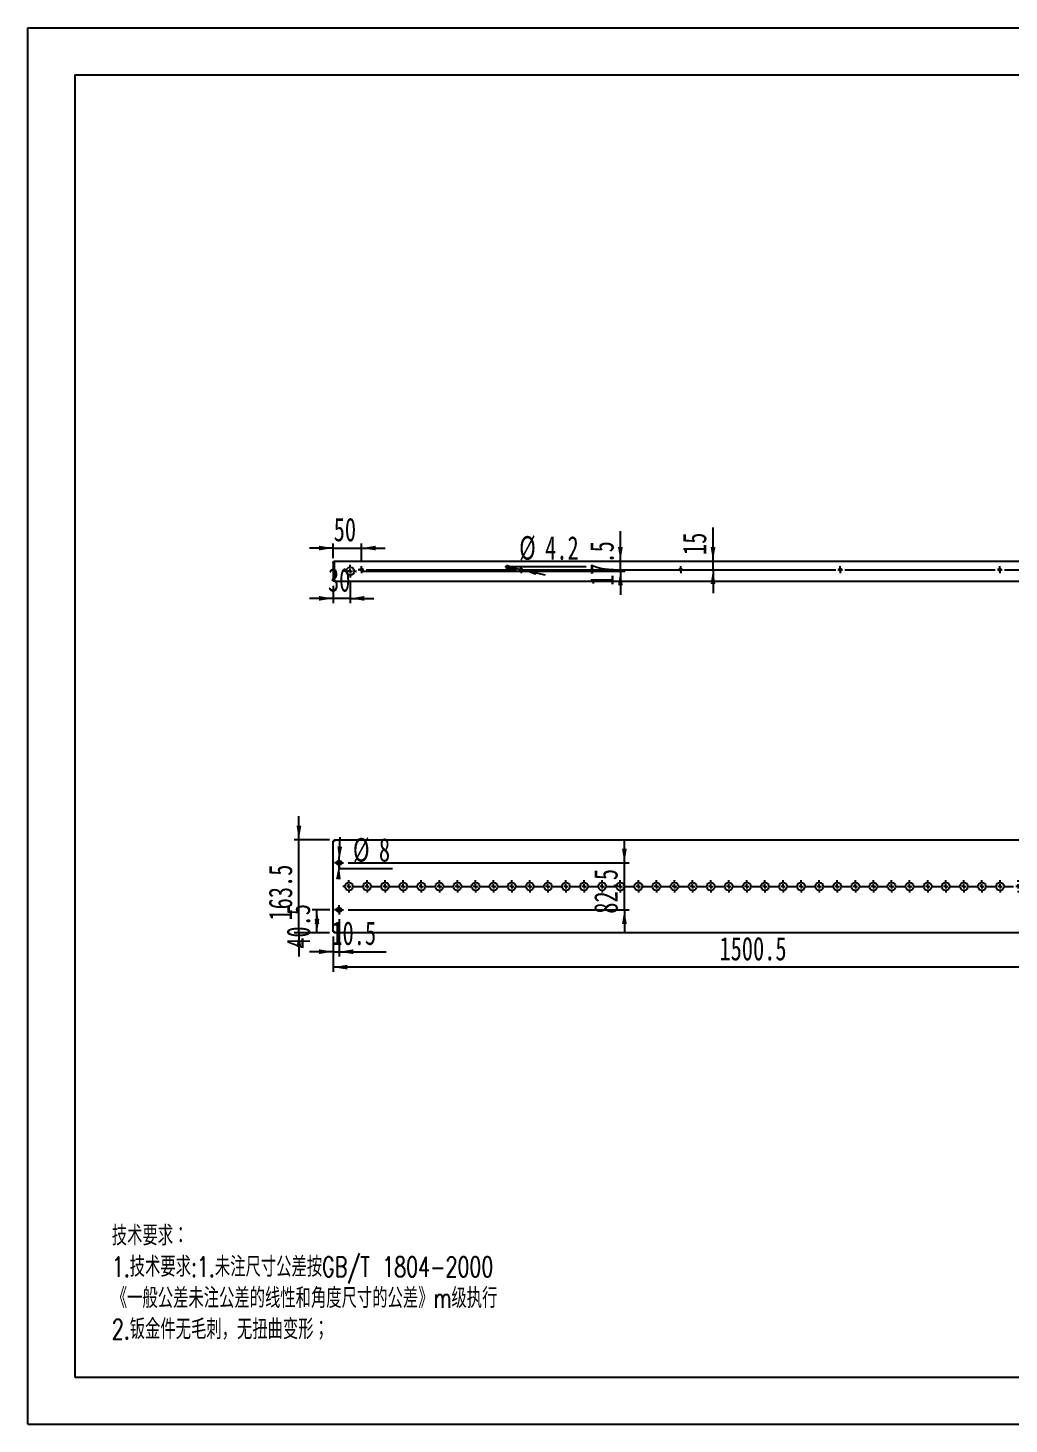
# Model space of a CAD drawing. Extents: x 0 to 3465, y 0 to 2450.
# Drawn here: x 0 to 1722, y 0 to 2450 of the extents above; entities that cross this region are included whole.
import ezdxf

# ---------------------------------------------------------------- set-up
doc = ezdxf.new("R2010")
doc.units = 0
doc.header["$LTSCALE"] = 8.250286
doc.layers.get('0').update_dxf_attribs({"linetype": 'CONTINUOUS'})
doc.layers.add('粗实线', color=7, linetype='CONTINUOUS')
doc.layers.add('细实线', color=7, linetype='CONTINUOUS')
doc.styles.add('SLDTEXTSTYLE0', font='TXT', dxfattribs={"width": 0.7, "bigfont": 'bigfont'})
doc.styles.add('SLDTEXTSTYLE6', font='TXT', dxfattribs={"width": 0.7})
doc.dimstyles.new('SLDDIMSTYLE0', dxfattribs={"dimtxt": 41.251432, "dimasz": 24.750859, "dimexe": 0, "dimexo": 0.0625, "dimgap": 10.312858, "dimtad": 2, "dimdec": 1, "dimrnd": 1e-09, "dimzin": 12, "dimtxsty": 'SLDTEXTSTYLE6', "dimsah": 1, "dimcen": 0.09, "dimazin": 3, "dimtfac": 1, "dimtdec": 1, "dimtofl": 0, "dimtmove": 0, "dimatfit": 3, "dimtolj": 1, "dimtzin": 12})
doc.dimstyles.new('SLDDIMSTYLE1', dxfattribs={"dimtxt": 41.251432, "dimasz": 24.750859, "dimexe": 0, "dimexo": 0.0625, "dimgap": 10.312858, "dimtad": 2, "dimdec": 1, "dimrnd": 1e-09, "dimzin": 12, "dimtxsty": 'SLDTEXTSTYLE6', "dimsah": 1, "dimcen": 0.09, "dimazin": 3, "dimtfac": 1, "dimtdec": 1, "dimtmove": 0, "dimatfit": 3, "dimtolj": 1, "dimtzin": 12})
doc.dimstyles.new('SLDDIMSTYLE2', dxfattribs={"dimtxt": 41.251432, "dimasz": 24.750859, "dimexe": 0, "dimexo": 0.0625, "dimgap": 10.312858, "dimtad": 0, "dimtih": 1, "dimtoh": 1, "dimdec": 1, "dimrnd": 1e-09, "dimzin": 12, "dimtxsty": 'SLDTEXTSTYLE6', "dimsah": 1, "dimcen": 0, "dimazin": 3, "dimtfac": 1, "dimtdec": 1, "dimtmove": 0, "dimatfit": 3, "dimtolj": 1, "dimtzin": 12})

# ---------------------------------------------------------------- blocks, each defined once
blk = doc.blocks.new('SW_NOTE_0')
at = {"layer": '细实线', "color": 0, "attachment_point": 1, "style": 'SLDTEXTSTYLE0'}
for s, insert, char_height in [('技术要求：', (0, 45), 34.93), ('1.技术要求:1.未注尺寸公差按GB/T 1804-2000', (0, -9.8), 34.926), ('《一般公差未注公差的线性和角度尺寸的公差》m级执行', (0, -64.6), 34.926), ('2.钣金件无毛刺，无扭曲变形；', (0, -119.4), 34.926)]:
    blk.add_mtext(s, dxfattribs=dict(at, insert=insert, char_height=char_height))
blk = doc.blocks.new('_D')
at = {"layer": '细实线'}
for p, q in [((535.8, 855.7), (535.8, 793.7)), ((2036.3, 855.7), (2036.3, 793.7)), ((2036.3, 801.9), (535.8, 801.9))]:
    blk.add_line(p, q, dxfattribs=at)
for points in [[(535.8, 801.9), (560.5, 797.8), (560.5, 806.1)], [(2036.3, 801.9), (2011.5, 806.1), (2011.5, 797.8)]]:
    blk.add_solid(points, dxfattribs=at)
at = {"layer": '细实线', "insert": (1214, 855.1), "char_height": 41.25, "attachment_point": 1, "style": 'SLDTEXTSTYLE6'}
blk.add_mtext('1500.5', dxfattribs=at)
blk = doc.blocks.new('_D_1')
at = {"layer": '细实线'}
for p, q in [((475.8, 1025.5), (475.8, 1066.7)), ((529.5, 1025.5), (467.5, 1025.5)), ((475.8, 862), (475.8, 1025.5)), ((529.5, 862), (467.5, 862)), ((475.8, 862), (475.8, 820.7))]:
    blk.add_line(p, q, dxfattribs=at)
for points in [[(475.8, 1025.5), (479.9, 1050.2), (471.6, 1050.2)], [(475.8, 862), (471.6, 837.2), (479.9, 837.2)]]:
    blk.add_solid(points, dxfattribs=at)
at = {"layer": '细实线', "insert": (422.6, 883.7), "char_height": 41.25, "attachment_point": 1, "rotation": 90, "style": 'SLDTEXTSTYLE6'}
blk.add_mtext('163.5', dxfattribs=at)
blk = doc.blocks.new('_D_5')
at = {"layer": '细实线'}
for p, q in [((1047.1, 985), (1047.1, 1026.2)), ((562.5, 985), (1055.4, 985)), ((1047.1, 902.5), (1047.1, 985)), ((562.5, 902.5), (1055.4, 902.5)), ((1047.1, 902.5), (1047.1, 861.2))]:
    blk.add_line(p, q, dxfattribs=at)
for points in [[(1047.1, 985), (1051.3, 1009.7), (1043, 1009.7)], [(1047.1, 902.5), (1043, 877.7), (1051.3, 877.7)]]:
    blk.add_solid(points, dxfattribs=at)
at = {"layer": '细实线', "insert": (994, 895.7), "char_height": 41.25, "attachment_point": 1, "rotation": 90, "style": 'SLDTEXTSTYLE6'}
blk.add_mtext('82.5', dxfattribs=at)
blk = doc.blocks.new('_D_6')
at = {"layer": '细实线'}
for p, q in [((530, 902.5), (499.1, 902.5)), ((507.4, 862), (507.4, 902.5)), ((529.5, 862), (499.1, 862))]:
    blk.add_line(p, q, dxfattribs=at)
for points in [[(507.4, 902.5), (503.3, 877.7), (511.5, 877.7)], [(507.4, 862), (511.5, 886.7), (503.3, 886.7)]]:
    blk.add_solid(points, dxfattribs=at)
at = {"layer": '细实线', "insert": (454.2, 834.2), "char_height": 41.25, "attachment_point": 1, "rotation": 90, "style": 'SLDTEXTSTYLE6'}
blk.add_mtext('40.5', dxfattribs=at)
blk = doc.blocks.new('_D_7')
at = {"layer": '细实线'}
for p, q in [((546.3, 886.2), (546.3, 820.8)), ((535.8, 855.7), (535.8, 820.8)), ((535.8, 829), (494.5, 829)), ((535.8, 829), (546.3, 829)), ((546.3, 829), (628.8, 829))]:
    blk.add_line(p, q, dxfattribs=at)
for points in [[(535.8, 829), (511, 833.2), (511, 824.9)], [(546.3, 829), (571, 824.9), (571, 833.2)]]:
    blk.add_solid(points, dxfattribs=at)
at = {"layer": '细实线', "insert": (532.7, 882.2), "char_height": 41.25, "attachment_point": 1, "style": 'SLDTEXTSTYLE6'}
blk.add_mtext('10.5', dxfattribs=at)
blk = doc.blocks.new('_D_8')
at = {"layer": '细实线'}
for p, q in [((546.4, 988.9), (548.2, 1030.2)), ((546.1, 981), (545.9, 975.3)), ((546.4, 988.9), (546.1, 981)), ((545.9, 975.3), (640.2, 975.3))]:
    blk.add_line(p, q, dxfattribs=at)
for points in [[(546.4, 988.9), (551.6, 1013.5), (543.4, 1013.9)], [(546.1, 981), (540.9, 956.4), (549.2, 956.1)]]:
    blk.add_solid(points, dxfattribs=at)
at = {"layer": '细实线', "attachment_point": 1, "style": 'SLDTEXTSTYLE6'}
for s, insert, char_height in [('%%c', (570.6, 1028.5), 41.25), ('8', (616.2, 1028.5), 41.3)]:
    blk.add_mtext(s, dxfattribs=dict(at, insert=insert, char_height=char_height))
blk = doc.blocks.new('SW_CENTERMARKSYMBOL_0')
at = {"layer": '细实线', "color": 0}
for p, q in [((-1405, 0), (-1408, 0)), ((-1397, 0), (-1401, 0)), ((-1397, 8), (-1397, 11)), ((-1397, 0), (-1397, 4)), ((-1397, 0), (-1397, -4)), ((-1397, 0), (-1393, 0)), ((-1389, 0), (-1373.25, 0)), ((-1365.25, 0), (-1369.25, 0)), ((-1365.25, 8), (-1365.25, 11)), ((-1365.25, 0), (-1365.25, 4)), ((-1365.25, 0), (-1365.25, -4)), ((-1365.25, 0), (-1361.25, 0)), ((-1357.25, 0), (-1341.5, 0)), ((-1333.5, 0), (-1337.5, 0)), ((-1333.5, 8), (-1333.5, 11)), ((-1333.5, 0), (-1333.5, 4)), ((-1333.5, 0), (-1333.5, -4)), ((-1333.5, 0), (-1329.5, 0)), ((-1325.5, 0), (-1309.75, 0)), ((-1301.75, 0), (-1305.75, 0)), ((-1301.75, 8), (-1301.75, 11)), ((-1301.75, 0), (-1301.75, 4)), ((-1301.75, 0), (-1301.75, -4)), ((-1301.75, 0), (-1297.75, 0)), ((-1293.75, 0), (-1278, 0)), ((-1270, 0), (-1274, 0)), ((-1270, 8), (-1270, 11)), ((-1270, 0), (-1270, 4)), ((-1270, 0), (-1270, -4)), ((-1270, 0), (-1266, 0)), ((-1262, 0), (-1246.25, 0)), ((-1238.25, 0), (-1242.25, 0)), ((-1238.25, 8), (-1238.25, 11)), ((-1238.25, 0), (-1238.25, 4)), ((-1238.25, 0), (-1238.25, -4)), ((-1238.25, 0), (-1234.25, 0)), ((-1230.25, 0), (-1214.5, 0)), ((-1206.5, 0), (-1210.5, 0)), ((-1206.5, 8), (-1206.5, 11)), ((-1206.5, 0), (-1206.5, 4)), ((-1206.5, 0), (-1206.5, -4)), ((-1206.5, 0), (-1202.5, 0)), ((-1198.5, 0), (-1182.75, 0)), ((-1174.75, 0), (-1178.75, 0)), ((-1174.75, 8), (-1174.75, 11)), ((-1174.75, 0), (-1174.75, 4)), ((-1174.75, 0), (-1174.75, -4)), ((-1174.75, 0), (-1170.75, 0)), ((-1166.75, 0), (-1151, 0)), ((-1143, 0), (-1147, 0)), ((-1143, 8), (-1143, 11)), ((-1143, 0), (-1143, 4)), ((-1143, 0), (-1143, -4)), ((-1143, 0), (-1139, 0)), ((-1135, 0), (-1119.25, 0)), ((-1111.25, 0), (-1115.25, 0)), ((-1111.25, 8), (-1111.25, 11)), ((-1111.25, 0), (-1111.25, 4)), ((-1111.25, 0), (-1111.25, -4)), ((-1111.25, 0), (-1107.25, 0)), ((-1103.25, 0), (-1087.5, 0)), ((-1079.5, 0), (-1083.5, 0)), ((-1079.5, 8), (-1079.5, 11)), ((-1079.5, 0), (-1079.5, 4)), ((-1079.5, 0), (-1079.5, -4)), ((-1079.5, 0), (-1075.5, 0)), ((-1071.5, 0), (-1055.75, 0)), ((-1047.75, 0), (-1051.75, 0)), ((-1047.75, 8), (-1047.75, 11)), ((-1047.75, 0), (-1047.75, 4)), ((-1047.75, 0), (-1047.75, -4)), ((-1047.75, 0), (-1043.75, 0)), ((-1039.75, 0), (-1024, 0)), ((-1016, 0), (-1020, 0)), ((-1016, 8), (-1016, 11)), ((-1016, 0), (-1016, 4)), ((-1016, 0), (-1016, -4)), ((-1016, 0), (-1012, 0)), ((-1008, 0), (-992.25, 0)), ((-984.25, 0), (-988.25, 0)), ((-984.25, 8), (-984.25, 11)), ((-984.25, 0), (-984.25, 4)), ((-984.25, 0), (-984.25, -4)), ((-984.25, 0), (-980.25, 0)), ((-976.25, 0), (-960.5, 0)), ((-952.5, 0), (-956.5, 0)), ((-952.5, 8), (-952.5, 11)), ((-952.5, 0), (-952.5, 4)), ((-952.5, 0), (-952.5, -4)), ((-952.5, 0), (-948.5, 0)), ((-944.5, 0), (-928.75, 0)), ((-920.75, 0), (-924.75, 0)), ((-920.75, 8), (-920.75, 11)), ((-920.75, 0), (-920.75, 4)), ((-920.75, 0), (-920.75, -4)), ((-920.75, 0), (-916.75, 0)), ((-912.75, 0), (-897, 0)), ((-889, 0), (-893, 0)), ((-889, 8), (-889, 11)), ((-889, 0), (-889, 4)), ((-889, 0), (-889, -4)), ((-889, 0), (-885, 0)), ((-881, 0), (-865.25, 0)), ((-857.25, 0), (-861.25, 0)), ((-857.25, 8), (-857.25, 11)), ((-857.25, 0), (-857.25, 4)), ((-857.25, 0), (-857.25, -4)), ((-857.25, 0), (-853.25, 0)), ((-849.25, 0), (-833.5, 0)), ((-825.5, 0), (-829.5, 0)), ((-825.5, 8), (-825.5, 11)), ((-825.5, 0), (-825.5, 4)), ((-825.5, 0), (-825.5, -4)), ((-825.5, 0), (-821.5, 0)), ((-817.5, 0), (-801.75, 0)), ((-793.75, 0), (-797.75, 0)), ((-793.75, 8), (-793.75, 11)), ((-793.75, 0), (-793.75, 4)), ((-793.75, 0), (-793.75, -4)), ((-793.75, 0), (-789.75, 0)), ((-785.75, 0), (-770, 0)), ((-762, 0), (-766, 0)), ((-762, 8), (-762, 11)), ((-762, 0), (-762, 4)), ((-762, 0), (-762, -4)), ((-762, 0), (-758, 0)), ((-754, 0), (-738.25, 0)), ((-730.25, 0), (-734.25, 0)), ((-730.25, 8), (-730.25, 11)), ((-730.25, 0), (-730.25, 4)), ((-730.25, 0), (-730.25, -4)), ((-730.25, 0), (-726.25, 0)), ((-722.25, 0), (-706.5, 0)), ((-698.5, 0), (-702.5, 0)), ((-698.5, 8), (-698.5, 11)), ((-698.5, 0), (-698.5, 4)), ((-698.5, 0), (-698.5, -4)), ((-698.5, 0), (-694.5, 0)), ((-690.5, 0), (-674.75, 0)), ((-666.75, 0), (-670.75, 0)), ((-666.75, 8), (-666.75, 11)), ((-666.75, 0), (-666.75, 4)), ((-666.75, 0), (-666.75, -4)), ((-666.75, 0), (-662.75, 0)), ((-658.75, 0), (-643, 0)), ((-635, 0), (-639, 0)), ((-635, 8), (-635, 11)), ((-635, 0), (-635, 4)), ((-635, 0), (-635, -4)), ((-635, 0), (-631, 0)), ((-627, 0), (-611.25, 0)), ((-603.25, 0), (-607.25, 0)), ((-603.25, 8), (-603.25, 11)), ((-603.25, 0), (-603.25, 4)), ((-603.25, 0), (-603.25, -4)), ((-603.25, 0), (-599.25, 0)), ((-595.25, 0), (-579.5, 0)), ((-571.5, 0), (-575.5, 0)), ((-571.5, 8), (-571.5, 11)), ((-571.5, 0), (-571.5, 4)), ((-571.5, 0), (-571.5, -4)), ((-571.5, 0), (-567.5, 0)), ((-563.5, 0), (-547.75, 0)), ((-539.75, 0), (-543.75, 0)), ((-539.75, 8), (-539.75, 11)), ((-539.75, 0), (-539.75, 4)), ((-539.75, 0), (-539.75, -4)), ((-539.75, 0), (-535.75, 0)), ((-531.75, 0), (-516, 0)), ((-508, 0), (-512, 0)), ((-508, 8), (-508, 11)), ((-508, 0), (-508, 4)), ((-508, 0), (-508, -4)), ((-508, 0), (-504, 0)), ((-500, 0), (-484.25, 0)), ((-476.25, 0), (-480.25, 0)), ((-476.25, 8), (-476.25, 11)), ((-476.25, 0), (-476.25, 4)), ((-476.25, 0), (-476.25, -4)), ((-476.25, 0), (-472.25, 0)), ((-468.25, 0), (-452.5, 0)), ((-444.5, 0), (-448.5, 0)), ((-444.5, 8), (-444.5, 11)), ((-444.5, 0), (-444.5, 4)), ((-444.5, 0), (-444.5, -4)), ((-444.5, 0), (-440.5, 0)), ((-436.5, 0), (-420.75, 0)), ((-412.75, 0), (-416.75, 0)), ((-412.75, 8), (-412.75, 11)), ((-412.75, 0), (-412.75, 4)), ((-412.75, 0), (-412.75, -4)), ((-412.75, 0), (-408.75, 0)), ((-404.75, 0), (-389, 0)), ((-381, 0), (-385, 0)), ((-381, 8), (-381, 11)), ((-381, 0), (-381, 4)), ((-381, 0), (-381, -4)), ((-381, 0), (-377, 0)), ((-373, 0), (-357.25, 0)), ((-349.25, 0), (-353.25, 0)), ((-349.25, 8), (-349.25, 11)), ((-349.25, 0), (-349.25, 4)), ((-349.25, 0), (-349.25, -4)), ((-349.25, 0), (-345.25, 0)), ((-341.25, 0), (-325.5, 0)), ((-317.5, 0), (-321.5, 0)), ((-317.5, 8), (-317.5, 11)), ((-317.5, 0), (-317.5, 4)), ((-317.5, 0), (-317.5, -4)), ((-317.5, 0), (-313.5, 0)), ((-309.5, 0), (-293.75, 0)), ((-285.75, 0), (-289.75, 0)), ((-285.75, 8), (-285.75, 11)), ((-285.75, 0), (-285.75, 4)), ((-285.75, 0), (-285.75, -4)), ((-285.75, 0), (-281.75, 0)), ((-277.75, 0), (-262, 0)), ((-254, 0), (-258, 0)), ((-254, 8), (-254, 11)), ((-254, 0), (-254, 4)), ((-254, 0), (-254, -4)), ((-254, 0), (-250, 0)), ((-246, 0), (-230.25, 0)), ((-222.25, 0), (-226.25, 0)), ((-222.25, 8), (-222.25, 11)), ((-222.25, 0), (-222.25, 4)), ((-222.25, 0), (-222.25, -4)), ((-222.25, 0), (-218.25, 0)), ((-214.25, 0), (-198.5, 0)), ((-190.5, 0), (-194.5, 0)), ((-190.5, 8), (-190.5, 11)), ((-190.5, 0), (-190.5, 4)), ((-190.5, 0), (-190.5, -4)), ((-190.5, 0), (-186.5, 0)), ((-182.5, 0), (-166.75, 0)), ((-158.75, 0), (-162.75, 0)), ((-158.75, 8), (-158.75, 11)), ((-158.75, 0), (-158.75, 4)), ((-158.75, 0), (-158.75, -4)), ((-158.75, 0), (-154.75, 0)), ((-150.75, 0), (-135, 0)), ((-127, 0), (-131, 0)), ((-127, 8), (-127, 11)), ((-127, 0), (-127, 4)), ((-127, 0), (-127, -4)), ((-127, 0), (-123, 0)), ((-119, 0), (-103.25, 0)), ((-95.25, 0), (-99.25, 0)), ((-95.25, 8), (-95.25, 11)), ((-95.25, 0), (-95.25, 4)), ((-95.25, 0), (-95.25, -4)), ((-95.25, 0), (-91.25, 0)), ((-87.25, 0), (-71.5, 0)), ((-63.5, 0), (-67.5, 0)), ((-63.5, 8), (-63.5, 11)), ((-63.5, 0), (-63.5, 4)), ((-63.5, 0), (-63.5, -4)), ((-63.5, 0), (-59.5, 0)), ((-55.5, 0), (-39.75, 0)), ((-31.75, 0), (-35.75, 0)), ((-31.75, 8), (-31.75, 11)), ((-31.75, 0), (-31.75, 4)), ((-31.75, 0), (-31.75, -4)), ((-31.75, 0), (-27.75, 0)), ((-23.75, 0), (-8, 0)), ((0, 0), (-4, 0)), ((0, 8), (0, 11)), ((0, 0), (0, 4)), ((0, 0), (0, -4)), ((0, 0), (4, 0)), ((8, 0), (23.75, 0)), ((31.75, 0), (27.75, 0)), ((31.75, 8), (31.75, 11)), ((31.75, 0), (31.75, 4)), ((31.75, 0), (31.75, -4)), ((31.75, 0), (35.75, 0)), ((39.75, 0), (42.75, 0)), ((-1397, -8), (-1397, -11)), ((-1365.25, -8), (-1365.25, -11)), ((-1333.5, -8), (-1333.5, -11)), ((-1301.75, -8), (-1301.75, -11)), ((-1270, -8), (-1270, -11)), ((-1238.25, -8), (-1238.25, -11)), ((-1206.5, -8), (-1206.5, -11)), ((-1174.75, -8), (-1174.75, -11)), ((-1143, -8), (-1143, -11)), ((-1111.25, -8), (-1111.25, -11)), ((-1079.5, -8), (-1079.5, -11)), ((-1047.75, -8), (-1047.75, -11)), ((-1016, -8), (-1016, -11)), ((-984.25, -8), (-984.25, -11)), ((-952.5, -8), (-952.5, -11)), ((-920.75, -8), (-920.75, -11)), ((-889, -8), (-889, -11)), ((-857.25, -8), (-857.25, -11)), ((-825.5, -8), (-825.5, -11)), ((-793.75, -8), (-793.75, -11)), ((-762, -8), (-762, -11)), ((-730.25, -8), (-730.25, -11)), ((-698.5, -8), (-698.5, -11)), ((-666.75, -8), (-666.75, -11)), ((-635, -8), (-635, -11)), ((-603.25, -8), (-603.25, -11)), ((-571.5, -8), (-571.5, -11)), ((-539.75, -8), (-539.75, -11)), ((-508, -8), (-508, -11)), ((-476.25, -8), (-476.25, -11)), ((-444.5, -8), (-444.5, -11)), ((-412.75, -8), (-412.75, -11)), ((-381, -8), (-381, -11)), ((-349.25, -8), (-349.25, -11)), ((-317.5, -8), (-317.5, -11)), ((-285.75, -8), (-285.75, -11)), ((-254, -8), (-254, -11)), ((-222.25, -8), (-222.25, -11)), ((-190.5, -8), (-190.5, -11)), ((-158.75, -8), (-158.75, -11)), ((-127, -8), (-127, -11)), ((-95.25, -8), (-95.25, -11)), ((-63.5, -8), (-63.5, -11)), ((-31.75, -8), (-31.75, -11)), ((0, -8), (0, -11)), ((31.75, -8), (31.75, -11))]:
    blk.add_line(p, q, dxfattribs=at)
blk = doc.blocks.new('SW_CENTERMARKSYMBOL_1')
at = {"layer": '细实线', "color": 0}
for p, q in [((-4, 0), (-8, 0)), ((0, 0), (-4, 0)), ((0, 4), (0, 8)), ((0, 0), (0, 4)), ((0, 0), (0, -4)), ((0, 0), (4, 0)), ((4, 0), (8, 0)), ((0, -4), (0, -8))]:
    blk.add_line(p, q, dxfattribs=at)
blk = doc.blocks.new('SW_CENTERMARKSYMBOL_4')
at = {"layer": '细实线', "color": 0}
for p, q in [((-4, 0), (-8, 0)), ((0, 0), (-4, 0)), ((0, 4), (0, 8)), ((0, 0), (0, 4)), ((0, 0), (0, -4)), ((0, 0), (4, 0)), ((4, 0), (8, 0)), ((0, -4), (0, -8))]:
    blk.add_line(p, q, dxfattribs=at)
blk = doc.blocks.new('_D_13')
at = {"layer": '细实线'}
for p, q in [((535.8, 1520), (535.8, 1545.7)), ((585.8, 1513.7), (585.8, 1545.7)), ((535.8, 1537.4), (494.5, 1537.4)), ((535.8, 1537.4), (585.8, 1537.4)), ((585.8, 1537.4), (627, 1537.4))]:
    blk.add_line(p, q, dxfattribs=at)
for points in [[(535.8, 1537.4), (511, 1541.6), (511, 1533.3)], [(585.8, 1537.4), (610.5, 1533.3), (610.5, 1541.6)]]:
    blk.add_solid(points, dxfattribs=at)
at = {"layer": '细实线', "insert": (536.8, 1590.6), "char_height": 41.25, "attachment_point": 1, "style": 'SLDTEXTSTYLE6'}
blk.add_mtext('50', dxfattribs=at)
blk = doc.blocks.new('_D_14')
at = {"layer": '细实线'}
for p, q in [((535.8, 1471.1), (535.8, 1440.9)), ((565.8, 1477.6), (565.8, 1440.9)), ((535.8, 1449.1), (494.5, 1449.1)), ((565.8, 1449.1), (535.8, 1449.1)), ((565.8, 1449.1), (607, 1449.1))]:
    blk.add_line(p, q, dxfattribs=at)
for points in [[(535.8, 1449.1), (511, 1453.3), (511, 1445)], [(565.8, 1449.1), (590.5, 1445), (590.5, 1453.3)]]:
    blk.add_solid(points, dxfattribs=at)
at = {"layer": '细实线', "insert": (526.8, 1502.3), "char_height": 41.25, "attachment_point": 1, "style": 'SLDTEXTSTYLE6'}
blk.add_mtext('30', dxfattribs=at)
blk = doc.blocks.new('_D_15')
at = {"layer": '细实线'}
for p, q in [((1202.7, 1514.4), (1202.7, 1573.3)), ((868, 1499.4), (1211, 1499.4)), ((1202.7, 1499.4), (1202.7, 1514.4)), ((1202.7, 1499.4), (1202.7, 1458.1))]:
    blk.add_line(p, q, dxfattribs=at)
for points in [[(1202.7, 1514.4), (1206.9, 1539.1), (1198.6, 1539.1)], [(1202.7, 1499.4), (1198.6, 1474.6), (1206.9, 1474.6)]]:
    blk.add_solid(points, dxfattribs=at)
at = {"layer": '细实线', "insert": (1149.6, 1525.3), "char_height": 41.25, "attachment_point": 1, "rotation": 90, "style": 'SLDTEXTSTYLE6'}
blk.add_mtext('15', dxfattribs=at)
blk = doc.blocks.new('_D_16')
at = {"layer": '细实线'}
for p, q in [((1040.2, 1514.4), (1040.2, 1567)), ((585, 1496.9), (1048.4, 1496.9)), ((1040.2, 1496.9), (1040.2, 1514.4)), ((1040.2, 1496.9), (1040.2, 1455.6))]:
    blk.add_line(p, q, dxfattribs=at)
for points in [[(1040.2, 1514.4), (1044.3, 1539.1), (1036, 1539.1)], [(1040.2, 1496.9), (1036, 1472.1), (1044.3, 1472.1)]]:
    blk.add_solid(points, dxfattribs=at)
at = {"layer": '细实线', "insert": (987, 1471), "char_height": 41.25, "attachment_point": 1, "rotation": 90, "style": 'SLDTEXTSTYLE6'}
blk.add_mtext('17.5', dxfattribs=at)
blk = doc.blocks.new('_D_18')
at = {"layer": '细实线'}
for p, q in [((863.8, 1499.8), (837.7, 1505.2)), ((837.7, 1505.2), (980, 1505.2)), ((867.9, 1499), (863.8, 1499.8)), ((867.9, 1499), (908.3, 1490.6))]:
    blk.add_line(p, q, dxfattribs=at)
for points in [[(863.8, 1499.8), (840.4, 1508.9), (838.7, 1500.8)], [(867.9, 1499), (891.3, 1489.9), (893, 1498)]]:
    blk.add_solid(points, dxfattribs=at)
at = {"layer": '细实线', "char_height": 41.25, "attachment_point": 1, "style": 'SLDTEXTSTYLE6'}
for s, insert in [('%%c', (862.4, 1558.4)), ('4.2', (908, 1558.4))]:
    blk.add_mtext(s, dxfattribs=dict(at, insert=insert))
blk = doc.blocks.new('SW_CENTERMARKSYMBOL_7')
at = {"layer": '细实线', "color": 0}
for p, q in [((-8, 0), (-11, 0)), ((0, 0), (-4, 0)), ((0, 8), (0, 11)), ((0, 0), (0, 4)), ((0, 0), (0, -4)), ((0, 0), (4, 0)), ((8, 0), (11, 0)), ((0, -8), (0, -11))]:
    blk.add_line(p, q, dxfattribs=at)
blk = doc.blocks.new('SW_CENTERMARKSYMBOL_9')
at = {"layer": '细实线', "color": 0}
for p, q in [((-284.1, 0), (-286.2, 0)), ((-280.1, 0), (-284.1, 0)), ((-280.1, 4), (-280.1, 6.1)), ((-280.1, 0), (-280.1, 4)), ((-280.1, 0), (-280.1, -4)), ((-280.1, 0), (-276.1, 0)), ((-272.1, 0), (-8, 0)), ((0, 0), (-4, 0)), ((0, 4), (0, 6.1)), ((0, 0), (0, 4)), ((0, 0), (0, -4)), ((0, 0), (4, 0)), ((8, 0), (272.1, 0)), ((280.1, 0), (276.1, 0)), ((280.1, 4), (280.1, 6.1)), ((280.1, 0), (280.1, 4)), ((280.1, 0), (280.1, -4)), ((280.1, 0), (284.1, 0)), ((288.1, 0), (552.2, 0)), ((560.2, 0), (556.2, 0)), ((560.2, 4), (560.2, 6.1)), ((560.2, 0), (560.2, 4)), ((560.2, 0), (560.2, -4)), ((560.2, 0), (564.2, 0)), ((568.2, 0), (832.3, 0)), ((840.3, 0), (836.3, 0)), ((840.3, 4), (840.3, 6.1)), ((840.3, 0), (840.3, 4)), ((840.3, 0), (840.3, -4)), ((840.3, 0), (844.3, 0)), ((848.3, 0), (1112.4, 0)), ((1120.4, 0), (1116.4, 0)), ((1120.4, 4), (1120.4, 6.1)), ((1120.4, 0), (1120.4, 4)), ((1120.4, 0), (1120.4, -4)), ((1120.4, 0), (1124.4, 0)), ((1124.4, 0), (1126.5, 0)), ((-280.1, -4), (-280.1, -6.1)), ((0, -4), (0, -6.1)), ((280.1, -4), (280.1, -6.1)), ((560.2, -4), (560.2, -6.1)), ((840.3, -4), (840.3, -6.1)), ((1120.4, -4), (1120.4, -6.1))]:
    blk.add_line(p, q, dxfattribs=at)

msp = doc.modelspace()

# ---------------------------------------------------------------- linework, layer by layer
at = {"color": 7, "linetype": 'CONTINUOUS'}
for p, q in [((535.77, 1511.72), (535.77, 1479.38)), ((537.67, 1511.72), (535.77, 1511.72)), ((537.67, 1511.72), (537.67, 1479.38)), ((537.74, 1479.38), (537.74, 1511.72)), ((538.43, 1514.38), (2033.61, 1514.38)), ((537.67, 1479.38), (535.77, 1479.38)), ((537.74, 1479.38), (2034.29, 1479.38)), ((535.77, 863.92), (535.77, 1023.48)), ((537.67, 1023.48), (535.77, 1023.48)), ((537.74, 1023.55), (537.74, 1025.45)), ((537.74, 1025.45), (2034.29, 1025.45)), ((537.67, 863.92), (535.77, 863.92)), ((537.74, 863.85), (537.74, 861.95)), ((2034.29, 861.95), (537.74, 861.95))]:
    msp.add_line(p, q, dxfattribs=at)
for centre, radius in [((565.77, 1496.88), 7), ((585.77, 1499.38), 2.1), ((865.87, 1499.38), 2.1), ((1145.97, 1499.38), 2.1), ((1426.07, 1499.38), 2.1), ((1706.17, 1499.38), 2.1), ((546.27, 984.95), 4), ((563.62, 943.7), 7), ((595.37, 943.7), 7), ((627.12, 943.7), 7), ((658.87, 943.7), 7), ((690.62, 943.7), 7), ((722.37, 943.7), 7), ((754.12, 943.7), 7), ((785.87, 943.7), 7), ((817.62, 943.7), 7), ((849.37, 943.7), 7), ((881.12, 943.7), 7), ((912.87, 943.7), 7), ((944.62, 943.7), 7), ((976.37, 943.7), 7), ((1008.12, 943.7), 7), ((1039.87, 943.7), 7), ((1071.62, 943.7), 7), ((1103.37, 943.7), 7), ((1135.12, 943.7), 7), ((1166.87, 943.7), 7), ((1198.62, 943.7), 7), ((1230.37, 943.7), 7), ((1262.12, 943.7), 7), ((1293.87, 943.7), 7), ((1325.62, 943.7), 7), ((1357.37, 943.7), 7), ((1389.12, 943.7), 7), ((1420.87, 943.7), 7), ((1452.62, 943.7), 7), ((1484.37, 943.7), 7), ((1516.12, 943.7), 7), ((1547.87, 943.7), 7), ((1579.62, 943.7), 7), ((1611.37, 943.7), 7), ((1643.12, 943.7), 7), ((1674.87, 943.7), 7), ((1706.62, 943.7), 7), ((546.27, 902.45), 4)]:
    msp.add_circle(centre, radius, dxfattribs=at)
for points, knots in [([(535.77, 1511.72), (535.77, 1512.07), (535.83, 1512.42), (536.1, 1513.06), (536.3, 1513.36), (536.79, 1513.85), (537.09, 1514.05), (537.73, 1514.31), (538.08, 1514.38), (538.43, 1514.38)], [0, 0, 0, 0, 0.25, 0.25, 0.5, 0.5, 0.75, 0.75, 1, 1, 1, 1]), ([(537.67, 1511.72), (537.67, 1511.82), (537.68, 1511.98), (537.78, 1512.1), (537.81, 1512.14)], [0, 0, 0, 0, 0.6645413, 1, 1, 1, 1]), ([(538.43, 1514.38), (538.37, 1514.38), (538.31, 1514.31), (538.2, 1514.05), (538.14, 1513.85), (538.02, 1513.36), (537.97, 1513.06), (537.85, 1512.42), (537.79, 1512.07), (537.74, 1511.72)], [0, 0, 0, 0, 0.25, 0.25, 0.5, 0.5, 0.75, 0.75, 1, 1, 1, 1]), ([(538.43, 1022.79), (538.08, 1022.85), (537.73, 1022.91), (537.09, 1023.02), (536.79, 1023.08), (536.3, 1023.19), (536.1, 1023.25), (535.83, 1023.37), (535.77, 1023.42), (535.77, 1023.48)], [0, 0, 0, 0, 0.25, 0.25, 0.5, 0.5, 0.75, 0.75, 1, 1, 1, 1]), ([(538.43, 1022.79), (538.33, 1022.85), (538.23, 1022.91), (538.04, 1023.02), (537.96, 1023.08), (537.82, 1023.19), (537.76, 1023.25), (537.69, 1023.37), (537.67, 1023.42), (537.67, 1023.48)], [0, 0, 0, 0, 0.25, 0.25, 0.5, 0.5, 0.75, 0.75, 1, 1, 1, 1]), ([(537.74, 1025.45), (537.79, 1025.45), (537.85, 1025.38), (537.97, 1025.12), (538.02, 1024.92), (538.14, 1024.43), (538.2, 1024.13), (538.31, 1023.49), (538.37, 1023.14), (538.43, 1022.79)], [0, 0, 0, 0, 0.25, 0.25, 0.5, 0.5, 0.75, 0.75, 1, 1, 1, 1]), ([(537.74, 1023.55), (537.79, 1023.55), (537.85, 1023.53), (537.97, 1023.45), (538.02, 1023.4), (538.14, 1023.26), (538.2, 1023.17), (538.31, 1022.99), (538.37, 1022.89), (538.43, 1022.79)], [0, 0, 0, 0, 0.25, 0.25, 0.5, 0.5, 0.75, 0.75, 1, 1, 1, 1]), ([(535.77, 863.92), (535.77, 863.98), (535.83, 864.04), (536.1, 864.15), (536.3, 864.21), (536.79, 864.32), (537.09, 864.38), (537.73, 864.5), (538.08, 864.55), (538.43, 864.61)], [0, 0, 0, 0, 0.25, 0.25, 0.5, 0.5, 0.75, 0.75, 1, 1, 1, 1]), ([(537.67, 863.92), (537.67, 863.98), (537.69, 864.04), (537.76, 864.15), (537.82, 864.21), (537.96, 864.32), (538.04, 864.38), (538.23, 864.5), (538.33, 864.55), (538.43, 864.61)], [0, 0, 0, 0, 0.25, 0.25, 0.5, 0.5, 0.75, 0.75, 1, 1, 1, 1]), ([(538.43, 864.61), (538.37, 864.26), (538.31, 863.91), (538.2, 863.27), (538.14, 862.98), (538.02, 862.48), (537.97, 862.29), (537.85, 862.02), (537.79, 861.95), (537.74, 861.95)], [0, 0, 0, 0, 0.25, 0.25, 0.5, 0.5, 0.75, 0.75, 1, 1, 1, 1]), ([(538.43, 864.61), (538.37, 864.51), (538.31, 864.41), (538.2, 864.23), (538.14, 864.14), (538.02, 864), (537.97, 863.95), (537.85, 863.87), (537.79, 863.85), (537.74, 863.85)], [0, 0, 0, 0, 0.25, 0.25, 0.5, 0.5, 0.75, 0.75, 1, 1, 1, 1])]:
    msp.add_open_spline(points, degree=3, knots=knots, dxfattribs=at)
at = {"layer": '粗实线'}
for p, q in [((82.5, 2367.83), (3382.62, 2367.83)), ((82.5, 2367.83), (82.5, 82.5)), ((82.5, 82.5), (3382.62, 82.5))]:
    msp.add_line(p, q, dxfattribs=at)
at = {"layer": '细实线'}
for p, q in [((0, 0), (0, 2450.34)), ((0, 2450.34), (3465.12, 2450.34)), ((0, 0), (3465.12, 0))]:
    msp.add_line(p, q, dxfattribs=at)

# ---------------------------------------------------------------- block references
for name, p in [('SW_CENTERMARKSYMBOL_7', (565.77, 1496.88)), ('SW_CENTERMARKSYMBOL_9', (865.87, 1499.38)), ('SW_CENTERMARKSYMBOL_4', (546.27, 984.95)), ('SW_CENTERMARKSYMBOL_0', (1960.62, 943.7)), ('SW_CENTERMARKSYMBOL_1', (546.27, 902.45)), ('SW_NOTE_0', (147.3, 303.37))]:
    msp.add_blockref(name, p, dxfattribs=at)

# ---------------------------------------------------------------- dimensions: what is measured, and where the dimension line sits
for base, p1, p2, dimstyle, picture, middle in [((585.77, 1537.43), (535.77, 1511.72), (585.77, 1505.48), 'SLDDIMSTYLE1', '_D_13', (560.77, 1537.43)), ((535.77, 1449.15), (565.77, 1485.88), (535.77, 1479.38), 'SLDDIMSTYLE1', '_D_14', (550.77, 1449.15)), ((546.27, 829.05), (535.77, 863.92), (546.27, 894.45), 'SLDDIMSTYLE1', '_D_7', (580.76, 829.05)), ((535.77, 801.95), (2036.27, 863.92), (535.77, 863.92), 'SLDDIMSTYLE0', '_D', (1286.02, 801.95))]:
    dim = msp.add_linear_dim(base=base, p1=p1, p2=p2, dimstyle=dimstyle, dxfattribs=at)
    dim.commit()
    dim.dimension.update_dxf_attribs({"geometry": picture, "text_midpoint": middle, "dimtype": 160})
for base, p1, p2, dimstyle, picture, middle in [((1202.75, 1514.38), (859.77, 1499.38), (538.43, 1514.38), 'SLDDIMSTYLE1', '_D_15', (1202.75, 1549.32)), ((1040.15, 1514.38), (576.77, 1496.88), (538.43, 1514.38), 'SLDDIMSTYLE1', '_D_16', (1040.15, 1519)), ((475.76, 1025.45), (537.74, 861.95), (537.74, 1025.45), 'SLDDIMSTYLE1', '_D_1', (475.76, 943.7)), ((1047.15, 984.95), (554.27, 902.45), (554.27, 984.95), 'SLDDIMSTYLE1', '_D_5', (1047.15, 943.7)), ((507.4, 902.45), (537.74, 861.95), (538.27, 902.45), 'SLDDIMSTYLE0', '_D_6', (507.4, 882.2))]:
    dim = msp.add_linear_dim(base=base, p1=p1, p2=p2, angle=90, dimstyle=dimstyle, dxfattribs=at)
    dim.commit()
    dim.dimension.update_dxf_attribs({"geometry": picture, "text_midpoint": middle, "dimtype": 160})
for p1, p2, picture, middle in [((863.81, 1499.81), (867.92, 1498.96), '_D_18', (921.24, 1533.37)), ((546.1, 980.95), (546.43, 988.95), '_D_8', (605.42, 1003.41))]:
    dim = msp.add_diameter_dim_2p(p1=p1, p2=p2, dimstyle='SLDDIMSTYLE2', dxfattribs=at)
    dim.commit()
    dim.dimension.update_dxf_attribs({"geometry": picture, "text_midpoint": middle, "dimtype": 163})

doc.saveas('drawing.dxf')
